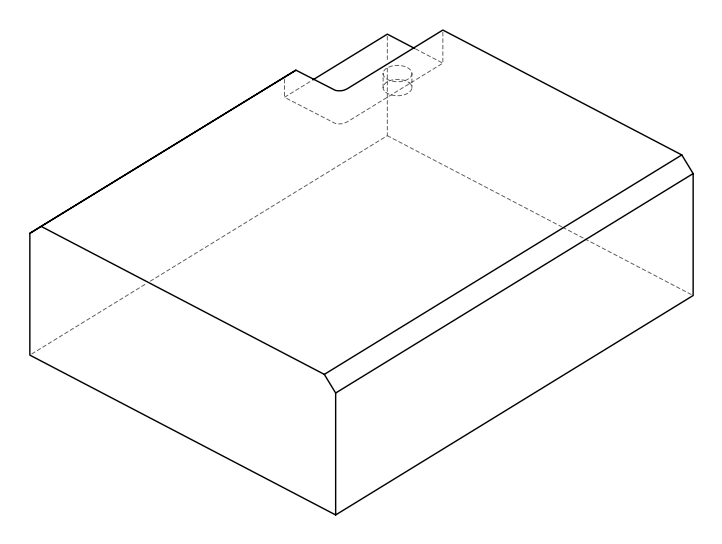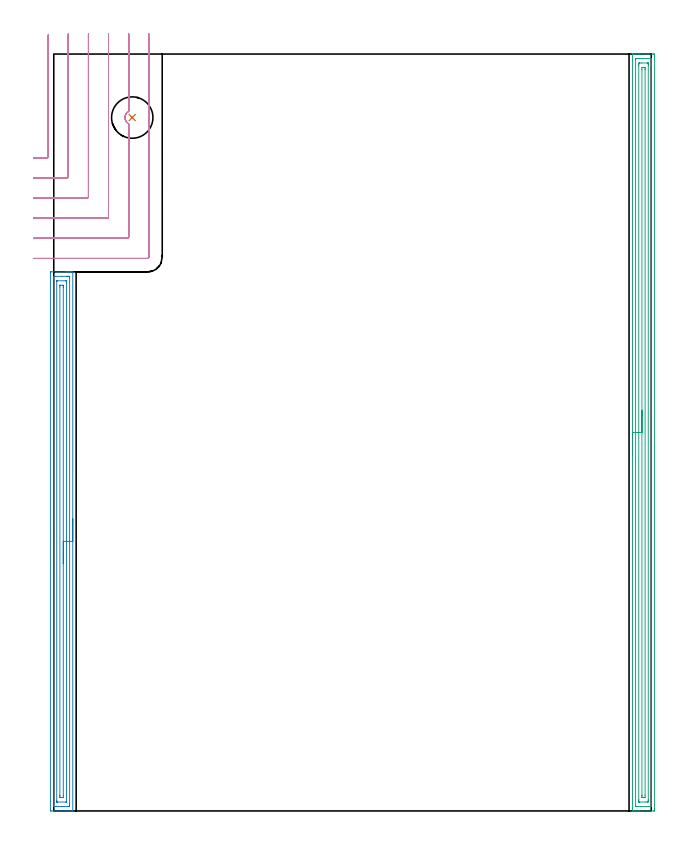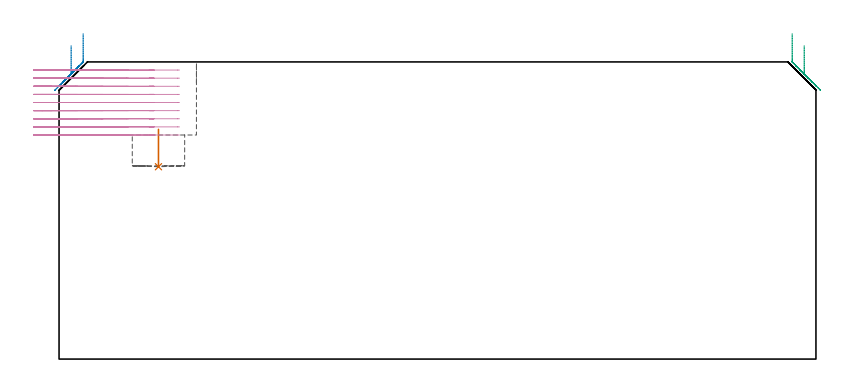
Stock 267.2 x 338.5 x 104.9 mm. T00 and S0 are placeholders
(PLAN: 4 operations, 2 tool changes, 31.9 min)
(1 INDEXABLE_INSERT_DRILL_BLIND_HOLE_FROM_SOLID | STEP1POCKET | NXT0302_008 | 0.06 min | 9874 mm3)
(2 AREA_MILL | FG_CHAMFER_SURFACE | UGT0205_001 | 7.93 min | 12352 mm3)
(3 AREA_MILL_1 | FG_CHAMFER_SURFACE_1 | UGT0205_001 | 11.04 min | 16594 mm3)
(4 MILL_CORNER_NOTCH_RECTANGULAR | CORNER_NOTCH_RECTANGULAR | NXT0201_011 | Follow Part, ap 3, ae 75% | 12.89 min | 114416 mm3)
(TOOL NXT0302_008 | Index. Insert Drill 18.5mm [880-D1850L25-05] | D18.5 PA176 FL93 Z2)
(TOOL UGT0205_001 | Chamfer Mill 20 x 3 x 45 deg. | D20 FL50 Z2)
(TOOL NXT0201_011 | ENDMILL 12mm [2P460-1200-NA 1630] | D12 FL38 Z6)
(OP 1 INDEXABLE_INSERT_DRILL_BLIND_HOLE_FROM_SOLID)
G17 G21 G94 G90
T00 M6
G54
G17 G0 G90 X35.1 Y310.1 S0 M3
G43 Z114.9 H1
G94 G81 G98 Z67.9 F250. R81.1
G80
M5
M2
(OP 2 AREA_MILL)
G17 G21 G94 G90
T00 M6
G54
G17 G0 G90 X8.5 Y130.55 S1061 M3
G43 Z114.9 H0
G94 G1 Y130.512 Z114.028 F250.
Y130.398 Z113.163
Y130.209 Z112.312
Y129.947 Z111.48
Y129.613 Z110.674
Y129.21 Z109.9
Y128.742 Z109.164
Y128.21 Z108.472
Y127.621 Z107.829
Y126.978 Z107.24
Y126.286 Z106.708
Y125.55 Z106.24
Y124.776 Z105.837
Y123.97 Z105.503
Y123.138 Z105.241
Y122.286 Z105.052
Y121.422 Z104.938
Y120.55 Z104.9
Y0.151
X8.497 Y0.01 Z104.888
X8.464 Y0.006 Z104.855
X8.124 Y0. Z104.523
X7.658 Z104.057
X7.056 Z103.451
X5.866 Z102.262
X5.278 Z101.672
X-1.239 Y0.001 Z95.158
X-1.492 Y0.01 Z94.905
X-1.499 Y0.262 Z94.899
Y0.29
X-1.5 Y240.503 Z94.9
X-1.497 Y240.841 Z94.902
X-1.492 Y241.09 Z94.906
X-1.238 Y241.1 Z95.159
X5.278 Z101.672
X5.866 Z102.262
X6.167 Z102.563
X6.755 Z103.151
X7.056 Z103.451
X7.658 Z104.057
X8.124 Z104.523
X8.464 Y241.094 Z104.855
X8.497 Y241.09 Z104.888
X8.5 Y240.949 Z104.9
Y120.55
X7.086 Z103.486
Y3.272
X7.085 Y2.381 Z103.485
X7.084 Y2.352 Z103.484
X7.056 Y2.01 Z103.456
X6.544 Y2.002 Z102.944
X3.435 Y2. Z99.835
X1.213 Z97.613
X0.833 Z97.233
X0.322 Y2.002 Z96.722
X-0.056 Y2.01 Z96.344
X-0.084 Y2.381 Z96.316
X-0.085 Y2.41 Z96.315
X-0.086 Y237.828 Z96.314
X-0.085 Y238.719 Z96.315
X-0.084 Y238.748 Z96.316
X-0.056 Y239.09 Z96.344
X0.455 Y239.098 Z96.855
X3.565 Y239.1 Z99.965
X5.787 Z102.187
X6.167 Z102.567
X6.678 Y239.098 Z103.078
X7.056 Y239.09 Z103.456
X7.084 Y238.719 Z103.484
X7.085 Y238.69 Z103.485
X7.086 Y120.55 Z103.486
X5.671 Z102.071
Y4.164
X5.67 Y4.066 Z102.07
X5.667 Y4.018 Z102.067
X5.666 Y4.013 Z102.066
X5.651 Y4.008 Z102.051
X5.605 Y4.004 Z102.005
X5.441 Y4. Z101.841
X1.722 Z98.122
X1.558 Y4.002 Z97.958
X1.449 Y4.005 Z97.849
X1.363 Y4.01 Z97.763
X1.335 Y4.018 Z97.735
X1.333 Y4.034 Z97.733
X1.331 Y4.164 Z97.731
X1.329 Y4.559 Z97.729
Y236.936
X1.33 Y237.034 Z97.73
X1.333 Y237.082 Z97.733
X1.334 Y237.087 Z97.734
X1.349 Y237.092 Z97.749
X1.395 Y237.096 Z97.795
X1.559 Y237.1 Z97.959
X5.278 Z101.678
X5.441 Y237.098 Z101.841
X5.55 Y237.095 Z101.95
X5.637 Y237.09 Z102.037
X5.665 Y237.082 Z102.065
X5.666 Y237.066 Z102.066
X5.669 Y236.936 Z102.069
X5.671 Y236.541 Z102.071
Y120.55
X4.257 Z100.657
Y6.84
X4.255 Y6.082 Z100.655
X4.253 Y6.03 Z100.653
X4.251 Y6.011 Z100.651
X4.232 Y6.009 Z100.632
X4.128 Y6.004 Z100.528
X3.918 Y6.001 Z100.318
X3.061 Z99.461
X2.867 Y6.003 Z99.267
X2.771 Y6.008 Z99.171
X2.751 Y6.01 Z99.151
X2.749 Y6.022 Z99.149
X2.746 Y6.058 Z99.146
X2.743 Y6.708 Z99.143
Y6.84
Y234.26
X2.745 Y235.018 Z99.145
X2.747 Y235.07 Z99.147
X2.749 Y235.089 Z99.149
X2.768 Y235.091 Z99.168
X2.872 Y235.096 Z99.272
X3.081 Y235.099 Z99.481
X3.939 Z100.339
X4.133 Y235.097 Z100.533
X4.229 Y235.092 Z100.629
X4.249 Y235.09 Z100.649
X4.251 Y235.078 Z100.651
X4.253 Y235.041 Z100.653
X4.257 Y234.392 Z100.657
Y234.26
Y120.55
Y119.678 Z100.695
Y118.813 Z100.809
Y117.962 Z100.998
Y117.13 Z101.26
Y116.324 Z101.594
Y115.55 Z101.997
Y114.814 Z102.466
Y114.122 Z102.997
Y113.479 Z103.586
Y112.89 Z104.229
Y112.358 Z104.922
Y111.89 Z105.657
Y111.487 Z106.431
Y111.153 Z107.237
Y110.891 Z108.069
Y110.702 Z108.921
Y110.588 Z109.786
Y110.55 Z110.657
G0 Z114.9
M5
M2
(OP 3 AREA_MILL_1)
G17 G21 G94 G90
T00 M6
G54
G17 G0 G90 X258.8 Y159.25 S1061 M3
G43 Z114.9 H0
G94 G1 Y159.288 Z114.028 F250.
Y159.402 Z113.163
Y159.591 Z112.312
Y159.853 Z111.48
Y160.187 Z110.674
Y160.59 Z109.9
Y161.058 Z109.164
Y161.59 Z108.472
Y162.179 Z107.829
Y162.822 Z107.24
Y163.514 Z106.708
Y164.25 Z106.24
Y165.024 Z105.837
Y165.83 Z105.503
Y166.662 Z105.241
Y167.513 Z105.052
Y168.378 Z104.938
Y169.25 Z104.9
Y338.343
X258.803 Y338.491 Z104.888
X258.827 Y338.5 Z104.864
X259.166 Z104.533
X259.58 Z104.119
X260.205 Z103.49
X261.404 Z102.293
X261.978 Z101.716
X267.894 Z95.803
X268.181 Y338.497 Z95.516
X268.692 Y338.492 Z95.006
X268.694 Y338.413 Z95.003
X268.699 Y337.897 Z95.001
X268.7 Y337.374 Z95.
Y0.974
X268.699 Y0.603 Z95.001
X268.694 Y0.087 Z95.003
X268.692 Y0.008 Z95.006
X268.181 Y0. Z95.516
X261.978 Z101.716
X261.404 Z102.293
X261.091 Z102.605
X260.517 Z103.179
X260.205 Z103.49
X259.58 Z104.119
X259.166 Z104.534
X258.827 Z104.864
X258.802 Y0.009 Z104.888
X258.8 Y0.157 Z104.9
Y169.25
X260.214 Z103.486
Y336.103
X260.216 Y336.333 Z103.484
X260.218 Y336.443 Z103.482
X260.221 Y336.488 Z103.479
X260.321 Y336.492 Z103.379
X260.707 Y336.499 Z102.993
X266.91 Z96.79
X267.152 Y336.495 Z96.548
X267.248 Y336.49 Z96.452
X267.279 Y336.484 Z96.421
X267.282 Y336.44 Z96.418
X267.284 Y336.334 Z96.416
X267.286 Y336.121 Z96.414
Y2.397
X267.284 Y2.167 Z96.416
X267.282 Y2.057 Z96.418
X267.279 Y2.012 Z96.421
X267.18 Y2.008 Z96.52
X266.793 Y2.001 Z96.907
X260.59 Z103.11
X260.349 Y2.005 Z103.351
X260.252 Y2.01 Z103.448
X260.221 Y2.016 Z103.479
X260.219 Y2.06 Z103.481
X260.216 Y2.166 Z103.484
X260.214 Y2.379 Z103.486
Y169.25
X261.628 Z102.072
X261.629 Y333.435 Z102.071
X261.63 Y333.785 Z102.07
X261.635 Y334.327 Z102.065
X261.641 Y334.49 Z102.059
X261.808 Y334.498 Z101.892
X261.978 Y334.499 Z101.722
X262.692 Y334.5 Z101.008
X265.351 Z98.349
X265.523 Y334.499 Z98.177
X265.694 Y334.496 Z98.006
X265.808 Y334.49 Z97.892
X265.865 Y334.478 Z97.835
X265.868 Y334.444 Z97.832
X265.87 Y334.327 Z97.83
X265.872 Y333.976 Z97.828
Y333.435
X265.871 Y5.065 Z97.829
X265.87 Y4.715 Z97.83
X265.865 Y4.173 Z97.835
X265.859 Y4.01 Z97.841
X265.692 Y4.002 Z98.008
X265.523 Y4.001 Z98.177
X264.808 Y4. Z98.892
X262.149 Z101.551
X261.978 Y4.001 Z101.722
X261.806 Y4.004 Z101.894
X261.692 Y4.01 Z102.008
X261.635 Y4.022 Z102.065
X261.632 Y4.056 Z102.068
X261.63 Y4.173 Z102.07
X261.629 Y4.524 Z102.071
X261.628 Y5.065 Z102.072
Y169.25
X263.043 Z100.657
Y331.65
X263.045 Y332.36 Z100.655
X263.048 Y332.463 Z100.652
X263.049 Y332.486 Z100.651
X263.066 Y332.49 Z100.634
X263.117 Y332.494 Z100.583
X263.328 Y332.498 Z100.372
X263.75 Y332.5 Z99.95
X263.792 Z99.908
X264.185 Y332.499 Z99.515
X264.382 Y332.497 Z99.318
X264.43 Y332.493 Z99.27
X264.45 Y332.49 Z99.25
X264.451 Y332.477 Z99.249
X264.454 Y332.41 Z99.246
X264.457 Y331.831 Z99.243
Y331.65
Y6.85
X264.455 Y6.14 Z99.245
X264.452 Y6.037 Z99.248
X264.451 Y6.014 Z99.249
X264.434 Y6.01 Z99.266
X264.383 Y6.006 Z99.317
X264.172 Y6.002 Z99.528
X263.75 Y6. Z99.95
X263.708 Z99.992
X263.315 Y6.001 Z100.385
X263.118 Y6.003 Z100.582
X263.07 Y6.007 Z100.63
X263.051 Y6.01 Z100.649
X263.049 Y6.023 Z100.651
X263.046 Y6.089 Z100.654
X263.043 Y6.669 Z100.657
Y6.85
Y169.25
Y170.122 Z100.695
Y170.986 Z100.809
Y171.838 Z100.998
Y172.67 Z101.26
Y173.476 Z101.594
Y174.25 Z101.997
Y174.986 Z102.466
Y175.678 Z102.997
Y176.321 Z103.586
Y176.91 Z104.229
Y177.442 Z104.922
Y177.91 Z105.657
Y178.313 Z106.431
Y178.647 Z107.237
Y178.909 Z108.069
Y179.098 Z108.921
Y179.212 Z109.786
Y179.25 Z110.657
G0 Z114.9
M5
M2
(OP 4 MILL_CORNER_NOTCH_RECTANGULAR)
G17 G21 G94 G90
T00 M6
G54
G17 G0 G90 X-9. Y292.06 S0 M3
G43 Z114.9 H1
Z102.033
G94 G1 X-6. Y292.097 F250.
G2 X-5.452 Y292.1 R45. F500.
G1 X-3.096
G3 X-2.5 Y292.696 R0.6
G1 Y343.954
Y346.954 F250.
G0 Z114.9
X-9. Y283.05
Z102.033
G1 X-6. Y283.096
G2 X-5.452 Y283.1 R36. F500.
G1 X5.904
G3 X6.5 Y283.696 R0.6
G1 Y344.5
Y347.5 F250.
G0 Z114.9
X-8.999 Y274.034
Z102.033
G1 X-6. Y274.094
G2 X-5.452 Y274.1 R27. F500.
G1 X14.904
G3 X15.5 Y274.696 R0.6
G1 Y344.5
Y347.5 F250.
G0 Z114.9
X-8.999 Y265.
Z102.033
G1 X-6. Y265.092
G2 X-5.452 Y265.1 R18. F500.
G1 X23.904
G3 X24.5 Y265.696 R0.6
G1 Y344.5
Y347.5 F250.
G0 Z114.9
X-8.994 Y255.901
Z102.033
G1 X-6. Y256.083
G2 X-5.452 Y256.1 R9. F500.
G1 X32.903
G3 X33.5 Y256.697 R0.6
G1 Y307.277
G2 X31.937 Y310.828 R3.269
X33.5 Y312.924 R3.246
G1 Y344.5
Y347.5 F250.
G0 Z114.9
X-8.452 Y247.1
Z102.033
G1 X-5.452
X41.9 F500.
G3 X42.5 Y247.7 R0.6
G1 Y344.5
Y347.5 F250.
G0 Z114.9
X-9. Y292.1
Z99.167
G1 X-6.
X-3.096 F500.
G3 X-2.5 Y292.696 R0.6
G1 Y343.954
Y346.954 F250.
G0 Z114.9
X-9. Y283.1
Z99.167
G1 X-6.
X5.904 F500.
G3 X6.5 Y283.696 R0.6
G1 Y344.5
Y347.5 F250.
G0 Z114.9
X-9. Y274.1
Z99.167
G1 X-6.
X14.904 F500.
G3 X15.5 Y274.696 R0.6
G1 Y344.5
Y347.5 F250.
G0 Z114.9
X-9. Y265.1
Z99.167
G1 X-6.
X23.904 F500.
G3 X24.5 Y265.696 R0.6
G1 Y344.5
Y347.5 F250.
G0 Z114.9
X-9. Y256.1
Z99.167
G1 X-6.
X32.903 F500.
G3 X33.5 Y256.697 R0.6
G1 Y307.277
G2 X31.937 Y310.828 R3.269
X33.5 Y312.923 R3.246
G1 Y344.5
Y347.5 F250.
G0 Z114.9
X-9. Y247.1
Z99.167
G1 X-6.
X41.9 F500.
G3 X42.5 Y247.7 R0.6
G1 Y344.5
Y347.5 F250.
G0 Z114.9
X-9. Y292.1
Z96.3
G1 X-6.
X-3.096 F500.
G3 X-2.5 Y292.696 R0.6
G1 Y343.954
Y346.954 F250.
G0 Z114.9
X-9. Y283.1
Z96.3
G1 X-6.
X5.904 F500.
G3 X6.5 Y283.696 R0.6
G1 Y344.5
Y347.5 F250.
G0 Z114.9
X-9. Y274.1
Z96.3
G1 X-6.
X14.904 F500.
G3 X15.5 Y274.696 R0.6
G1 Y344.5
Y347.5 F250.
G0 Z114.9
X-9. Y265.1
Z96.3
G1 X-6.
X23.904 F500.
G3 X24.5 Y265.696 R0.6
G1 Y344.5
Y347.5 F250.
G0 Z114.9
X-9. Y256.1
Z96.3
G1 X-6.
X32.903 F500.
G3 X33.5 Y256.697 R0.6
G1 Y307.277
G2 X31.937 Y310.828 R3.269
X33.5 Y312.923 R3.246
G1 Y344.5
Y347.5 F250.
G0 Z114.9
X-9. Y247.1
Z96.3
G1 X-6.
X41.9 F500.
G3 X42.5 Y247.7 R0.6
G1 Y344.5
Y347.5 F250.
G0 Z114.9
X-9. Y292.1
Z93.433
G1 X-6.
X-3.096 F500.
G3 X-2.5 Y292.696 R0.6
G1 Y343.954
Y346.954 F250.
G0 Z114.9
X-9. Y283.1
Z93.433
G1 X-6.
X5.904 F500.
G3 X6.5 Y283.696 R0.6
G1 Y344.5
Y347.5 F250.
G0 Z114.9
X-9. Y274.1
Z93.433
G1 X-6.
X14.904 F500.
G3 X15.5 Y274.696 R0.6
G1 Y344.5
Y347.5 F250.
G0 Z114.9
X-9. Y265.1
Z93.433
G1 X-6.
X23.904 F500.
G3 X24.5 Y265.696 R0.6
G1 Y344.5
Y347.5 F250.
G0 Z114.9
X-9. Y256.1
Z93.433
G1 X-6.
X32.903 F500.
G3 X33.5 Y256.697 R0.6
G1 Y307.277
G2 X31.937 Y310.828 R3.269
X33.5 Y312.924 R3.246
G1 Y344.5
Y347.5 F250.
G0 Z114.9
X-9. Y247.1
Z93.433
G1 X-6.
X41.9 F500.
G3 X42.5 Y247.7 R0.6
G1 Y344.5
Y347.5 F250.
G0 Z114.9
X-9. Y292.1
Z90.567
G1 X-6.
X-3.096 F500.
G3 X-2.5 Y292.696 R0.6
G1 Y343.954
Y346.954 F250.
G0 Z114.9
X-9. Y283.1
Z90.567
G1 X-6.
X5.904 F500.
G3 X6.5 Y283.696 R0.6
G1 Y344.5
Y347.5 F250.
G0 Z114.9
X-9. Y274.1
Z90.567
G1 X-6.
X14.904 F500.
G3 X15.5 Y274.696 R0.6
G1 Y344.5
Y347.5 F250.
G0 Z114.9
X-9. Y265.1
Z90.567
G1 X-6.
X23.904 F500.
G3 X24.5 Y265.696 R0.6
G1 Y344.5
Y347.5 F250.
G0 Z114.9
X-9. Y256.1
Z90.567
G1 X-6.
X32.903 F500.
G3 X33.5 Y256.697 R0.6
G1 Y307.277
G2 X31.937 Y310.828 R3.269
X33.5 Y312.924 R3.246
G1 Y344.5
Y347.5 F250.
G0 Z114.9
X-9. Y247.1
Z90.567
G1 X-6.
X41.9 F500.
G3 X42.5 Y247.7 R0.6
G1 Y344.5
Y347.5 F250.
G0 Z114.9
X-9. Y292.1
Z87.7
G1 X-6.
X-3.096 F500.
G3 X-2.5 Y292.696 R0.6
G1 Y343.954
Y346.954 F250.
G0 Z114.9
X-9. Y283.1
Z87.7
G1 X-6.
X5.904 F500.
G3 X6.5 Y283.696 R0.6
G1 Y344.5
Y347.5 F250.
G0 Z114.9
X-9. Y274.1
Z87.7
G1 X-6.
X14.904 F500.
G3 X15.5 Y274.696 R0.6
G1 Y344.5
Y347.5 F250.
G0 Z114.9
X-9. Y265.1
Z87.7
G1 X-6.
X23.904 F500.
G3 X24.5 Y265.696 R0.6
G1 Y344.5
Y347.5 F250.
G0 Z114.9
X-9. Y256.1
Z87.7
G1 X-6.
X32.903 F500.
G3 X33.5 Y256.697 R0.6
G1 Y307.277
G2 X31.937 Y310.828 R3.271
X33.5 Y312.923 R3.246
G1 Y344.5
Y347.5 F250.
G0 Z114.9
X-9. Y247.1
Z87.7
G1 X-6.
X41.9 F500.
G3 X42.5 Y247.7 R0.6
G1 Y344.5
Y347.5 F250.
G0 Z114.9
X-9. Y292.1
Z84.833
G1 X-6.
X-3.096 F500.
G3 X-2.5 Y292.696 R0.6
G1 Y343.954
Y346.954 F250.
G0 Z114.9
X-9. Y283.1
Z84.833
G1 X-6.
X5.904 F500.
G3 X6.5 Y283.696 R0.6
G1 Y344.5
Y347.5 F250.
G0 Z114.9
X-9. Y274.1
Z84.833
G1 X-6.
X14.904 F500.
G3 X15.5 Y274.696 R0.6
G1 Y344.5
Y347.5 F250.
G0 Z114.9
X-9. Y265.1
Z84.833
G1 X-6.
X23.904 F500.
G3 X24.5 Y265.696 R0.6
G1 Y344.5
Y347.5 F250.
G0 Z114.9
X-9. Y256.1
Z84.833
G1 X-6.
X32.903 F500.
G3 X33.5 Y256.697 R0.6
G1 Y307.277
G2 X31.937 Y310.828 R3.271
X33.5 Y312.923 R3.246
G1 Y344.5
Y347.5 F250.
G0 Z114.9
X-9. Y247.1
Z84.833
G1 X-6.
X41.9 F500.
G3 X42.5 Y247.7 R0.6
G1 Y344.5
Y347.5 F250.
G0 Z114.9
X-9. Y292.1
Z81.967
G1 X-6.
X-3.096 F500.
G3 X-2.5 Y292.696 R0.6
G1 Y343.954
Y346.954 F250.
G0 Z114.9
X-9. Y283.1
Z81.967
G1 X-6.
X5.904 F500.
G3 X6.5 Y283.696 R0.6
G1 Y344.5
Y347.5 F250.
G0 Z114.9
X-9. Y274.1
Z81.967
G1 X-6.
X14.904 F500.
G3 X15.5 Y274.696 R0.6
G1 Y344.5
Y347.5 F250.
G0 Z114.9
X-9. Y265.1
Z81.967
G1 X-6.
X23.904 F500.
G3 X24.5 Y265.696 R0.6
G1 Y344.5
Y347.5 F250.
G0 Z114.9
X-9. Y256.1
Z81.967
G1 X-6.
X32.903 F500.
G3 X33.5 Y256.697 R0.6
G1 Y307.277
G2 X31.937 Y310.828 R3.269
X33.5 Y312.924 R3.246
G1 Y344.5
Y347.5 F250.
G0 Z114.9
X-9. Y247.1
Z81.967
G1 X-6.
X41.9 F500.
G3 X42.5 Y247.7 R0.6
G1 Y344.5
Y347.5 F250.
G0 Z114.9
X-9. Y292.1
Z79.1
G1 X-6.
X-3.096 F500.
G3 X-2.5 Y292.696 R0.6
G1 Y343.954
Y346.954 F250.
G0 Z114.9
X-9. Y283.1
Z79.1
G1 X-6.
X5.904 F500.
G3 X6.5 Y283.696 R0.6
G1 Y344.5
Y347.5 F250.
G0 Z114.9
X-9. Y274.1
Z79.1
G1 X-6.
X14.904 F500.
G3 X15.5 Y274.696 R0.6
G1 Y344.5
Y347.5 F250.
G0 Z114.9
X-9. Y265.1
Z79.1
G1 X-6.
X23.904 F500.
G3 X24.5 Y265.696 R0.6
G1 Y344.5
Y347.5 F250.
G0 Z114.9
X-9. Y256.1
Z79.1
G1 X-6.
X32.903 F500.
G3 X33.5 Y256.697 R0.6
G1 Y307.277
G2 X31.937 Y310.828 R3.269
X33.5 Y312.924 R3.246
G1 Y344.5
Y347.5 F250.
G0 Z114.9
X-9. Y247.1
Z79.1
G1 X-6.
X41.9 F500.
G3 X42.5 Y247.7 R0.6
G1 Y344.5
Y347.5 F250.
G0 Z114.9
M5
M2
